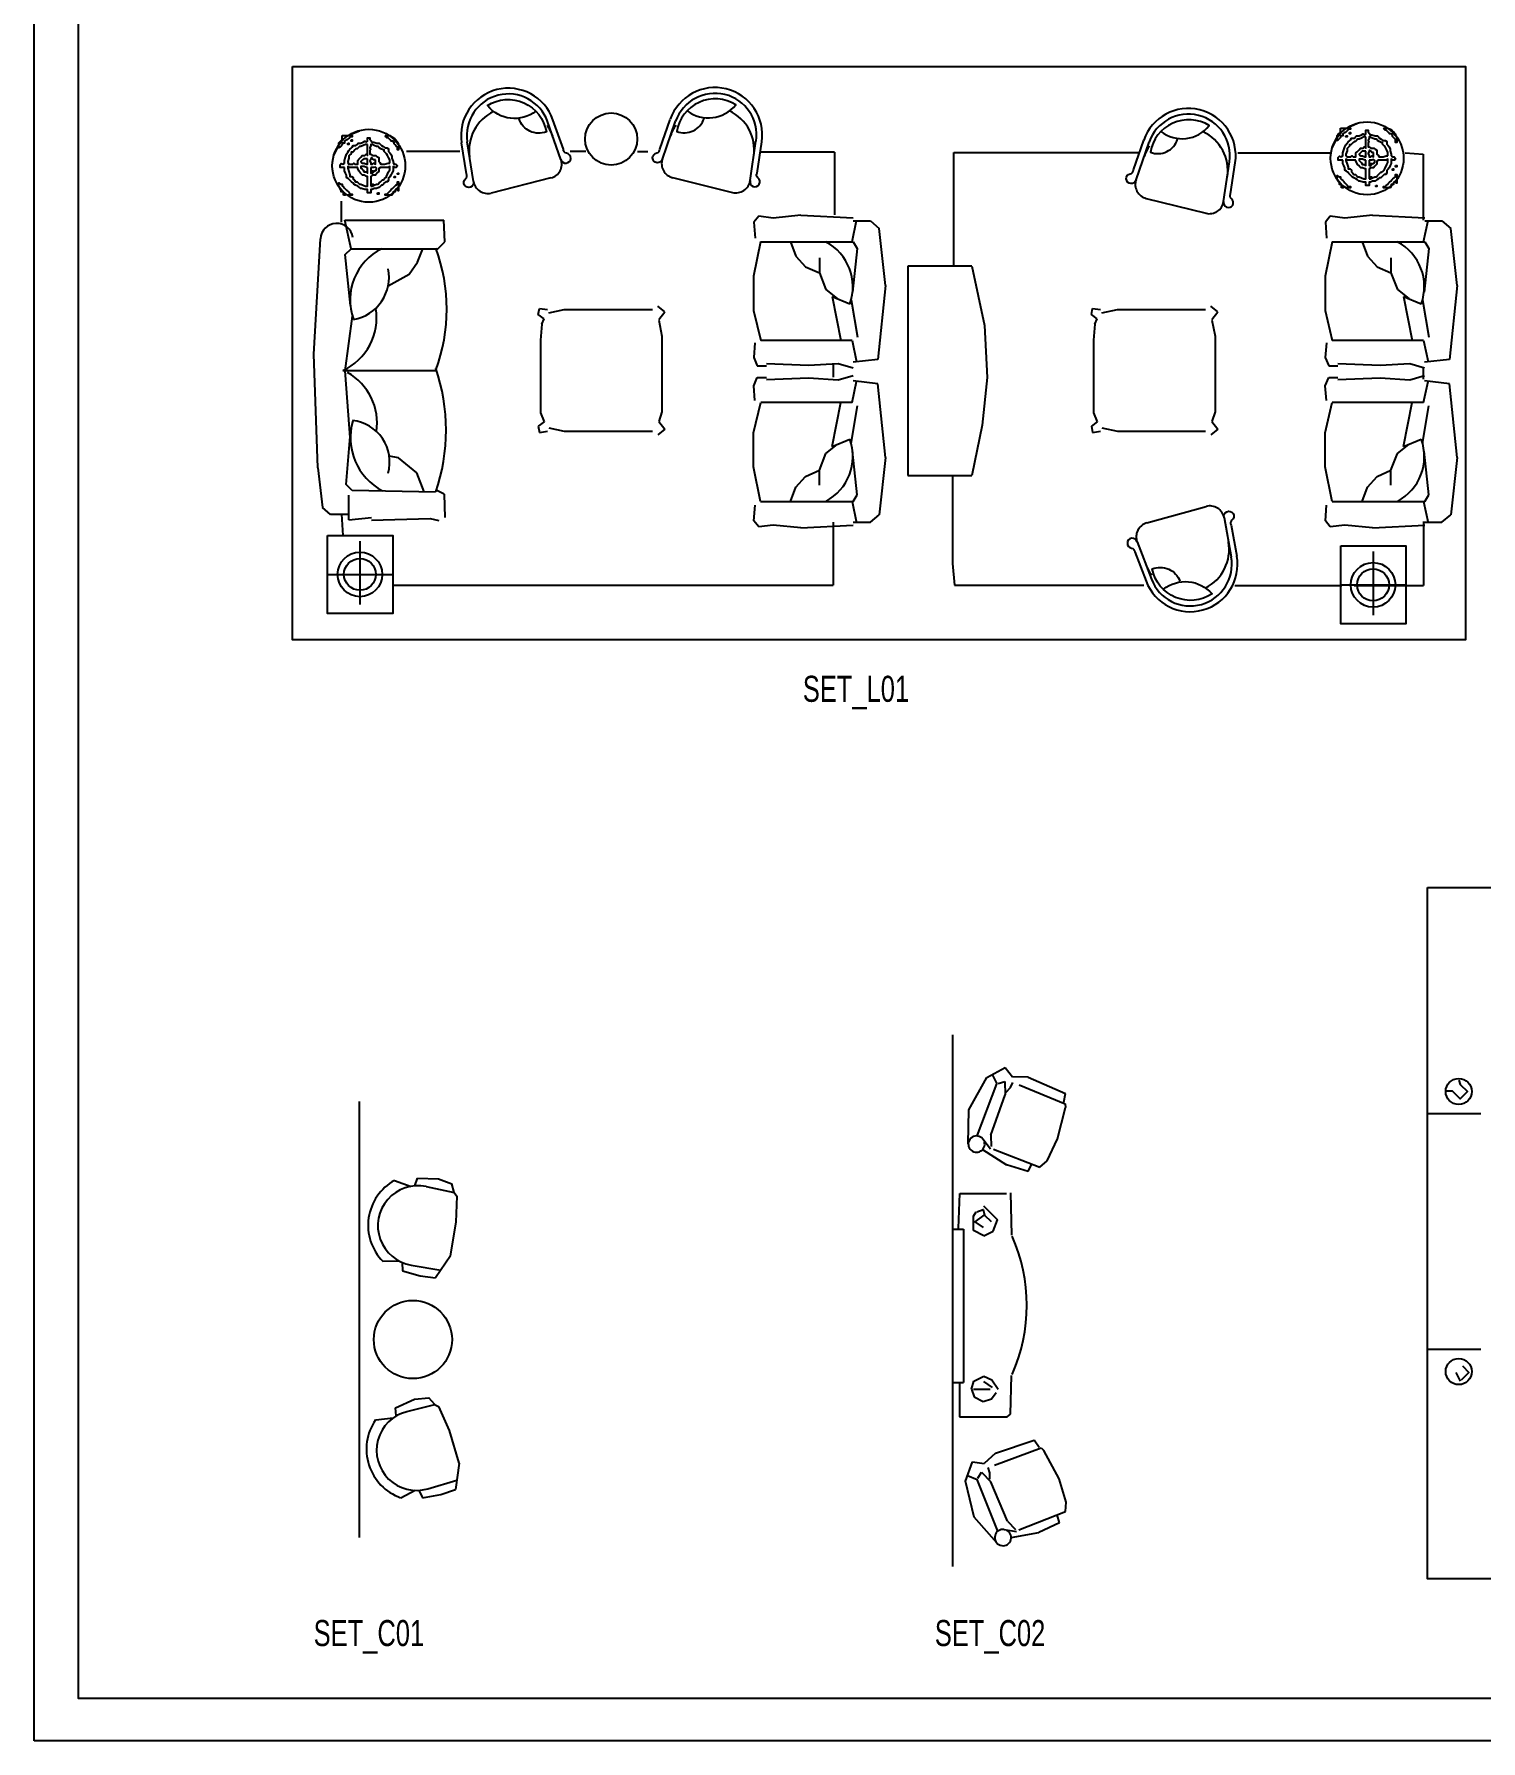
# Model space of a CAD drawing. Header units: inches. Extents: x 4.8 to 47.3, y 10 to 34.8.
# Drawn here: x 4.79 to 15.89, y 10.03 to 23.14 of the extents above; entities that cross this region are included whole.
import ezdxf
from ezdxf.enums import TextEntityAlignment as Align

# ---------------------------------------------------------------- set-up
doc = ezdxf.new("R2010")
doc.units = ezdxf.units.IN
doc.header["$MEASUREMENT"] = 0
doc.layers.add('02', color=2, linetype='Continuous')
doc.layers.add('kadrbm', color=4, linetype='Continuous')
doc.styles.get("Standard").update_dxf_attribs({"font": 'arial.ttf'})

# ---------------------------------------------------------------- blocks, each defined once
blk = doc.blocks.new('kadrbm')
at = {"layer": 'kadrbm', "color": 4}
blk.add_lwpolyline([(0, 0), (0, 24.797), (21, 24.797), (21, 0), (0, 0)], close=True, dxfattribs=at)
blk.add_lwpolyline([(20.663, 0.326), (20.663, 24.46), (0.337, 24.46), (0.337, 0.326), (20.663, 0.326)], dxfattribs=at)

msp = doc.modelspace()

# ---------------------------------------------------------------- linework, layer by layer
at = {"layer": '02'}
for p, q in [((8.833, 22.174), (8.731, 22.464)), ((8.853, 22.251), (8.772, 22.478)), ((9.592, 22.253), (9.672, 22.481)), ((9.612, 22.176), (9.713, 22.466)), ((14.946, 22.448), (14.87, 22.416)), ((7.129, 22.285), (7.089, 22.203)), ((7.287, 22.391), (7.211, 22.359)), ((8.108, 22.063), (8.071, 22.301)), ((8.162, 22.005), (8.115, 22.308)), ((10.285, 22.011), (10.33, 22.314)), ((10.338, 22.069), (10.374, 22.308)), ((13.226, 22.093), (13.305, 22.321)), ((13.246, 22.017), (13.347, 22.307)), ((14.789, 22.341), (14.748, 22.26)), ((8.057, 22.235), (7.648, 22.235)), ((9.025, 22.235), (8.905, 22.235)), ((9.42, 22.235), (9.499, 22.235)), ((10.932, 22.23), (10.367, 22.23)), ((10.932, 22.23), (10.932, 21.748)), ((11.848, 21.355), (11.848, 22.227)), ((11.848, 22.227), (13.264, 22.227)), ((13.918, 21.851), (13.964, 22.155)), ((13.971, 21.909), (14.007, 22.148)), ((14.027, 22.223), (14.732, 22.223)), ((15.311, 22.223), (15.45, 22.214)), ((15.45, 22.214), (15.45, 21.707)), ((8.757, 22.031), (8.298, 21.915)), ((9.69, 22.034), (10.15, 21.92)), ((7.148, 21.854), (7.148, 21.692)), ((13.323, 21.874), (13.783, 21.761)), ((7.224, 21.487), (7.175, 21.706)), ((7.175, 21.706), (7.934, 21.706)), ((7.943, 21.541), (7.934, 21.706)), ((10.351, 21.737), (10.314, 21.691)), ((10.314, 21.691), (10.323, 21.57)), ((10.462, 21.723), (10.351, 21.737)), ((10.675, 21.745), (10.462, 21.723)), ((10.675, 21.745), (11.076, 21.725)), ((11.067, 21.542), (11.102, 21.705)), ((11.076, 21.702), (11.209, 21.702)), ((11.209, 21.702), (11.276, 21.644)), ((11.324, 21.205), (11.276, 21.644)), ((14.736, 21.737), (14.699, 21.691)), ((14.699, 21.691), (14.708, 21.57)), ((14.847, 21.723), (14.736, 21.737)), ((15.06, 21.745), (14.847, 21.723)), ((15.06, 21.745), (15.461, 21.725)), ((15.452, 21.542), (15.487, 21.705)), ((15.461, 21.702), (15.593, 21.702)), ((15.593, 21.702), (15.661, 21.644)), ((15.709, 21.205), (15.661, 21.644)), ((6.938, 20.678), (6.988, 21.565)), ((7.178, 21.444), (7.224, 21.487)), ((7.224, 21.487), (7.89, 21.487)), ((7.734, 21.386), (7.774, 21.487)), ((7.89, 21.487), (7.943, 21.541)), ((10.365, 21.542), (10.312, 21.277)), ((10.365, 21.542), (11.076, 21.542)), ((10.596, 21.542), (10.636, 21.432)), ((11.107, 21.489), (11.071, 21.154)), ((11.076, 21.542), (11.107, 21.489)), ((14.75, 21.542), (14.697, 21.277)), ((14.75, 21.542), (15.461, 21.542)), ((14.981, 21.542), (15.021, 21.432)), ((15.492, 21.489), (15.456, 21.154)), ((15.461, 21.542), (15.492, 21.489)), ((7.218, 21.053), (7.178, 21.444)), ((7.668, 21.292), (7.734, 21.386)), ((10.636, 21.432), (10.71, 21.35)), ((10.817, 21.418), (10.817, 21.302)), ((11.496, 21.355), (11.496, 19.748)), ((11.985, 21.355), (11.496, 21.355)), ((11.985, 21.355), (12.083, 20.898)), ((15.021, 21.432), (15.095, 21.35)), ((15.202, 21.418), (15.202, 21.302)), ((7.509, 21.202), (7.668, 21.292)), ((10.312, 21.277), (10.312, 21.015)), ((10.71, 21.35), (10.817, 21.302)), ((10.817, 21.302), (10.867, 21.174)), ((14.697, 21.277), (14.697, 21.015)), ((15.095, 21.35), (15.202, 21.302)), ((15.202, 21.302), (15.252, 21.174)), ((10.867, 21.174), (10.953, 21.105)), ((10.914, 21.121), (10.98, 20.783)), ((10.914, 21.121), (11.05, 21.064)), ((11.06, 21.096), (11.108, 20.808)), ((11.324, 21.205), (11.265, 20.639)), ((15.252, 21.174), (15.338, 21.105)), ((15.299, 21.121), (15.365, 20.783)), ((15.299, 21.121), (15.435, 21.064)), ((15.445, 21.096), (15.493, 20.808)), ((15.709, 21.205), (15.65, 20.639)), ((7.179, 20.552), (7.234, 20.97)), ((8.66, 20.982), (8.67, 21.03)), ((8.704, 20.949), (8.66, 20.982)), ((8.67, 21.03), (8.731, 21.021)), ((8.74, 20.996), (8.859, 21.021)), ((8.859, 21.021), (9.536, 21.021)), ((9.63, 21.004), (9.578, 21.048)), ((9.584, 20.946), (9.63, 21.004)), ((10.312, 21.015), (10.367, 20.783)), ((12.904, 20.982), (12.913, 21.03)), ((12.947, 20.949), (12.904, 20.982)), ((12.913, 21.03), (12.974, 21.021)), ((12.983, 20.996), (13.103, 21.021)), ((13.103, 21.021), (13.779, 21.021)), ((13.873, 21.004), (13.821, 21.048)), ((13.827, 20.946), (13.873, 21.004)), ((14.697, 21.015), (14.752, 20.783)), ((8.688, 20.908), (8.676, 20.785)), ((8.688, 20.908), (8.704, 20.949)), ((9.585, 20.939), (9.608, 20.816)), ((12.083, 20.898), (12.103, 20.5)), ((12.931, 20.908), (12.92, 20.785)), ((12.931, 20.908), (12.947, 20.949)), ((13.828, 20.939), (13.852, 20.816)), ((8.676, 20.785), (8.676, 20.228)), ((9.608, 20.816), (9.608, 20.237)), ((10.322, 20.766), (10.313, 20.654)), ((11.067, 20.783), (10.367, 20.783)), ((11.067, 20.783), (11.102, 20.62)), ((12.92, 20.785), (12.92, 20.228)), ((13.852, 20.816), (13.852, 20.237)), ((14.707, 20.766), (14.698, 20.654)), ((15.452, 20.783), (14.752, 20.783)), ((15.452, 20.783), (15.487, 20.62)), ((6.967, 19.807), (6.938, 20.678)), ((10.313, 20.654), (10.34, 20.59)), ((10.34, 20.59), (10.41, 20.59)), ((10.41, 20.606), (10.734, 20.593)), ((10.734, 20.593), (10.961, 20.608)), ((10.923, 20.604), (10.923, 20.503)), ((10.961, 20.608), (11.075, 20.575)), ((11.265, 20.639), (11.075, 20.616)), ((14.698, 20.654), (14.725, 20.59)), ((14.725, 20.59), (14.795, 20.59)), ((14.795, 20.606), (15.119, 20.593)), ((15.119, 20.593), (15.346, 20.608)), ((15.346, 20.608), (15.46, 20.575)), ((15.448, 20.58), (15.448, 20.487)), ((15.65, 20.639), (15.46, 20.616)), ((7.873, 20.552), (7.16, 20.552)), ((7.219, 20.005), (7.179, 20.552)), ((10.313, 20.436), (10.34, 20.499)), ((10.34, 20.499), (10.41, 20.499)), ((10.41, 20.484), (10.734, 20.497)), ((10.734, 20.497), (10.961, 20.482)), ((10.961, 20.482), (11.075, 20.515)), ((11.067, 20.307), (11.102, 20.47)), ((11.265, 20.451), (11.075, 20.473)), ((11.324, 19.885), (11.265, 20.451)), ((12.103, 20.5), (12.066, 20.134)), ((14.698, 20.436), (14.725, 20.499)), ((14.725, 20.499), (14.795, 20.499)), ((14.795, 20.484), (15.119, 20.497)), ((15.119, 20.497), (15.346, 20.482)), ((15.346, 20.482), (15.46, 20.515)), ((15.452, 20.307), (15.487, 20.47)), ((15.65, 20.451), (15.46, 20.473)), ((15.709, 19.885), (15.65, 20.451)), ((10.312, 20.075), (10.367, 20.307)), ((10.322, 20.324), (10.313, 20.436)), ((11.067, 20.307), (10.367, 20.307)), ((10.914, 19.969), (10.98, 20.307)), ((14.697, 20.075), (14.752, 20.307)), ((14.707, 20.324), (14.698, 20.436)), ((15.452, 20.307), (14.752, 20.307)), ((15.299, 19.969), (15.365, 20.307)), ((8.676, 20.228), (8.704, 20.159)), ((9.608, 20.237), (9.584, 20.162)), ((11.06, 19.994), (11.108, 20.282)), ((12.92, 20.228), (12.947, 20.159)), ((13.852, 20.237), (13.827, 20.162)), ((15.445, 19.994), (15.493, 20.282)), ((7.186, 19.677), (7.219, 20.077)), ((8.704, 20.159), (8.66, 20.126)), ((8.66, 20.126), (8.67, 20.078)), ((8.67, 20.078), (8.731, 20.087)), ((8.74, 20.112), (8.859, 20.087)), ((8.859, 20.087), (9.536, 20.087)), ((9.63, 20.104), (9.578, 20.06)), ((9.584, 20.162), (9.63, 20.104)), ((10.312, 19.813), (10.312, 20.075)), ((12.066, 20.134), (11.985, 19.748)), ((12.947, 20.159), (12.904, 20.126)), ((12.904, 20.126), (12.913, 20.078)), ((12.913, 20.078), (12.974, 20.087)), ((12.983, 20.112), (13.103, 20.087)), ((13.103, 20.087), (13.779, 20.087)), ((13.873, 20.104), (13.821, 20.06)), ((13.827, 20.162), (13.873, 20.104)), ((14.697, 19.813), (14.697, 20.075)), ((10.817, 19.788), (10.867, 19.916)), ((10.867, 19.916), (10.953, 19.985)), ((10.914, 19.969), (11.05, 20.026)), ((11.107, 19.6), (11.071, 19.935)), ((15.202, 19.788), (15.252, 19.916)), ((15.252, 19.916), (15.338, 19.985)), ((15.299, 19.969), (15.435, 20.026)), ((15.492, 19.6), (15.456, 19.935)), ((6.967, 19.807), (7.003, 19.501)), ((7.587, 19.883), (7.516, 19.897)), ((7.727, 19.769), (7.587, 19.883)), ((10.365, 19.548), (10.312, 19.813)), ((10.71, 19.74), (10.817, 19.788)), ((10.817, 19.672), (10.817, 19.788)), ((11.324, 19.885), (11.276, 19.446)), ((14.75, 19.548), (14.697, 19.813)), ((15.095, 19.74), (15.202, 19.788)), ((15.202, 19.672), (15.202, 19.788)), ((15.709, 19.885), (15.661, 19.446)), ((7.231, 19.631), (7.186, 19.677)), ((7.783, 19.621), (7.727, 19.769)), ((10.596, 19.548), (10.636, 19.657)), ((10.636, 19.657), (10.71, 19.74)), ((11.496, 19.748), (11.985, 19.748)), ((11.838, 19.748), (11.838, 19.073)), ((14.981, 19.548), (15.021, 19.657)), ((15.021, 19.657), (15.095, 19.74)), ((7.206, 19.407), (7.206, 19.596)), ((7.872, 19.619), (7.231, 19.631)), ((7.937, 19.604), (7.877, 19.634)), ((7.937, 19.604), (7.942, 19.426)), ((10.365, 19.548), (11.076, 19.548)), ((11.067, 19.548), (11.102, 19.385)), ((11.076, 19.548), (11.107, 19.6)), ((14.75, 19.548), (15.461, 19.548)), ((15.452, 19.548), (15.487, 19.385)), ((15.461, 19.548), (15.492, 19.6)), ((7.065, 19.447), (7.003, 19.501)), ((7.206, 19.447), (7.065, 19.447)), ((7.149, 19.45), (7.161, 19.287)), ((7.206, 19.407), (7.381, 19.426)), ((7.381, 19.404), (7.83, 19.418)), ((7.83, 19.418), (7.897, 19.403)), ((10.314, 19.399), (10.323, 19.52)), ((10.351, 19.353), (10.314, 19.399)), ((11.209, 19.388), (11.276, 19.446)), ((13.328, 19.383), (13.784, 19.51)), ((13.921, 19.424), (13.976, 19.122)), ((14.699, 19.399), (14.708, 19.52)), ((14.736, 19.353), (14.699, 19.399)), ((15.451, 19.395), (15.451, 18.902)), ((15.593, 19.388), (15.661, 19.446)), ((10.462, 19.367), (10.351, 19.353)), ((10.675, 19.345), (10.462, 19.367)), ((10.675, 19.345), (11.076, 19.365)), ((10.922, 19.388), (10.922, 18.905)), ((11.076, 19.388), (11.209, 19.388)), ((13.976, 19.367), (14.019, 19.129)), ((14.847, 19.367), (14.736, 19.353)), ((15.06, 19.345), (14.847, 19.367)), ((15.06, 19.345), (15.461, 19.365)), ((15.461, 19.388), (15.593, 19.388)), ((7.291, 19.244), (7.291, 18.756)), ((13.237, 19.161), (13.323, 18.935)), ((13.254, 19.238), (13.364, 18.951)), ((15.065, 19.165), (15.065, 18.676)), ((11.838, 19.073), (11.852, 18.906)), ((7.048, 18.988), (7.543, 18.988)), ((7.547, 18.905), (10.922, 18.905)), ((11.852, 18.906), (13.305, 18.906)), ((14.826, 18.9), (14.003, 18.9)), ((14.822, 18.908), (15.317, 18.908)), ((14.92, 18.902), (15.451, 18.902)), ((11.841, 11.373), (11.841, 15.453)), ((12.101, 15.127), (12.242, 15.203)), ((12.242, 15.203), (12.298, 15.132)), ((11.964, 14.879), (12.101, 15.127)), ((12.026, 14.678), (12.178, 15.078)), ((12.143, 15.15), (12.178, 15.078)), ((12.188, 15.081), (12.239, 15.096)), ((12.239, 15.096), (12.242, 14.994)), ((12.418, 15.13), (12.298, 15.132)), ((12.349, 15.07), (12.702, 14.925)), ((12.418, 15.13), (12.704, 15.004)), ((7.289, 11.595), (7.289, 14.942)), ((12.132, 14.685), (12.242, 14.994)), ((12.692, 14.938), (12.704, 15.004)), ((11.959, 14.617), (11.964, 14.879)), ((12.643, 14.656), (12.704, 14.897)), ((12.702, 14.925), (12.704, 14.897)), ((12.132, 14.685), (12.135, 14.597)), ((12.068, 14.573), (12.252, 14.457)), ((12.071, 14.655), (12.13, 14.58)), ((12.153, 14.576), (12.509, 14.438)), ((12.563, 14.488), (12.643, 14.656)), ((12.419, 14.405), (12.252, 14.457)), ((12.419, 14.405), (12.446, 14.463)), ((12.509, 14.438), (12.563, 14.488)), ((7.556, 14.337), (7.684, 14.291)), ((7.712, 14.295), (7.733, 14.354)), ((7.733, 14.354), (7.894, 14.348)), ((7.799, 14.289), (8.015, 14.244)), ((7.894, 14.348), (7.997, 14.309)), ((8.015, 14.244), (7.997, 14.309)), ((8.013, 14.244), (8.036, 14.216)), ((8.036, 14.216), (8.028, 14.017)), ((11.885, 13.969), (11.894, 14.236)), ((11.894, 14.236), (12.252, 14.236)), ((12.282, 14.24), (12.291, 13.917)), ((11.999, 14.061), (12.019, 14.096)), ((11.999, 13.952), (11.999, 14.061)), ((12.075, 14.142), (12.184, 14.034)), ((12.15, 13.947), (12.184, 14.034)), ((8.028, 14.017), (7.983, 13.758)), ((11.841, 13.961), (11.923, 13.961)), ((11.923, 13.961), (11.923, 12.785)), ((12.079, 13.912), (11.999, 13.952)), ((12.079, 13.912), (12.15, 13.947)), ((7.985, 13.757), (7.872, 13.588)), ((7.467, 13.716), (7.59, 13.718)), ((7.616, 13.706), (7.617, 13.643)), ((7.617, 13.643), (7.754, 13.603)), ((7.685, 13.686), (7.912, 13.647)), ((7.754, 13.603), (7.872, 13.588)), ((15.7, 12.863), (15.733, 12.796)), ((11.841, 12.785), (11.923, 12.785)), ((11.891, 12.785), (11.891, 12.521)), ((11.984, 12.735), (12.001, 12.795)), ((11.984, 12.735), (12.004, 12.674)), ((11.999, 12.735), (12.126, 12.735)), ((12.001, 12.795), (12.077, 12.833)), ((12.075, 12.792), (12.143, 12.747)), ((12.077, 12.833), (12.139, 12.807)), ((12.139, 12.807), (12.188, 12.733)), ((12.283, 12.541), (12.291, 12.839)), ((7.563, 12.592), (7.71, 12.657)), ((7.57, 12.529), (7.563, 12.592)), ((7.651, 12.562), (7.865, 12.616)), ((7.71, 12.657), (7.82, 12.667)), ((7.865, 12.616), (7.82, 12.667)), ((7.863, 12.616), (7.895, 12.6)), ((7.895, 12.6), (7.976, 12.418)), ((12.004, 12.674), (12.072, 12.64)), ((12.072, 12.64), (12.136, 12.661)), ((12.136, 12.661), (12.174, 12.708)), ((7.412, 12.498), (7.546, 12.513)), ((11.891, 12.521), (12.258, 12.521)), ((12.258, 12.521), (12.283, 12.541)), ((7.976, 12.418), (8.05, 12.165)), ((12.169, 12.243), (12.465, 12.342)), ((12.502, 12.286), (12.465, 12.342)), ((12.169, 12.243), (12.08, 12.163)), ((12.159, 12.152), (12.517, 12.284)), ((12.517, 12.284), (12.538, 12.264)), ((12.656, 12.045), (12.538, 12.264)), ((8.052, 12.166), (8.025, 11.964)), ((11.938, 12.027), (11.99, 12.177)), ((11.953, 12.072), (12.027, 12.042)), ((11.99, 12.177), (12.08, 12.163)), ((12.033, 12.052), (12.06, 12.096)), ((12.06, 12.096), (12.132, 12.023)), ((7.604, 11.901), (7.714, 11.958)), ((7.742, 11.958), (7.771, 11.901)), ((7.771, 11.901), (7.912, 11.926)), ((7.813, 11.97), (8.034, 12.035)), ((7.912, 11.926), (8.025, 11.964)), ((12.004, 11.751), (11.938, 12.027)), ((12.185, 11.644), (12.027, 12.042)), ((12.259, 11.722), (12.132, 12.023)), ((12.71, 11.868), (12.656, 12.045)), ((12.348, 11.655), (12.704, 11.794)), ((12.704, 11.794), (12.71, 11.868)), ((12.178, 11.554), (12.004, 11.751)), ((12.259, 11.722), (12.321, 11.658)), ((12.66, 11.709), (12.501, 11.635)), ((12.66, 11.709), (12.641, 11.769)), ((12.235, 11.658), (12.329, 11.642)), ((12.288, 11.595), (12.501, 11.635))]:
    msp.add_line(p, q, dxfattribs=at)
for points in [[(6.773, 22.887), (15.773, 22.887), (15.773, 18.487), (6.773, 18.487)], [(7.043, 19.288), (7.543, 19.288), (7.543, 18.688), (7.043, 18.688)], [(14.817, 19.208), (15.317, 19.208), (15.317, 18.608), (14.817, 18.608)], [(15.482, 16.584), (18.919, 16.584), (18.919, 11.277), (15.482, 11.277)]]:
    msp.add_lwpolyline(points, close=True, dxfattribs=at)
for points in [[(8.642, 22.544, -0.406369), (8.269, 22.587, -0.534799), (8.722, 22.385, -0.42371), (8.512, 22.484, -0.420016)], [(9.802, 22.547, 0.406369), (10.175, 22.593, 0.534799), (9.722, 22.388, 0.42371), (9.932, 22.488, 0.420016)], [(13.436, 22.387, 0.406369), (13.808, 22.433, 0.534799), (13.356, 22.228, 0.42371), (13.565, 22.328, 0.420016)], [(8.833, 22.174, 1.846634), (8.877, 22.221, -0.3823), (8.853, 22.251, -0.3823)], [(9.612, 22.176, -1.846634), (9.569, 22.223, 0.3823), (9.592, 22.253, 0.3823)], [(8.162, 22.005, -1.846634), (8.102, 22.025, 0.3823), (8.108, 22.063, 0.3823)], [(10.285, 22.011, 1.846634), (10.345, 22.032, -0.3823), (10.338, 22.069, -0.3823)], [(13.246, 22.017, -1.846634), (13.202, 22.063, 0.3823), (13.226, 22.093, 0.3823)], [(13.918, 21.851, 1.846634), (13.978, 21.872, -0.3823), (13.971, 21.909, -0.3823)], [(13.921, 19.424, -1.846634), (13.982, 19.405, 0.3823), (13.976, 19.367, 0.3823)], [(13.254, 19.238, 1.846634), (13.212, 19.19, -0.3823), (13.237, 19.161, -0.3823)], [(13.455, 18.873, -0.406369), (13.829, 18.839, -0.534799), (13.37, 19.03, -0.42371), (13.583, 18.936, -0.420016)]]:
    msp.add_lwpolyline(points, format="xyb", dxfattribs=at)
for points in [[(14.815, 22.413), (14.891, 22.413), (14.891, 22.405), (14.878, 22.405), (14.87, 22.397), (14.861, 22.388), (14.853, 22.38), (14.845, 22.38), (14.832, 22.371), (14.832, 22.354), (14.815, 22.354), (14.815, 22.341), (14.806, 22.333), (14.798, 22.325), (14.79, 22.32), (14.79, 22.358), (14.798, 22.367), (14.806, 22.375), (14.815, 22.384), (14.815, 22.413)], [(15.145, 22.413), (15.179, 22.413), (15.196, 22.405), (15.209, 22.397), (15.217, 22.388), (15.226, 22.38), (15.234, 22.371), (15.238, 22.363), (15.247, 22.346), (15.247, 22.303), (15.238, 22.303), (15.238, 22.325), (15.23, 22.333), (15.213, 22.35), (15.213, 22.358), (15.204, 22.371), (15.192, 22.371), (15.183, 22.38), (15.175, 22.388), (15.166, 22.397), (15.158, 22.397), (15.149, 22.405), (15.145, 22.413)], [(7.156, 22.357), (7.232, 22.357), (7.232, 22.348), (7.219, 22.348), (7.211, 22.34), (7.202, 22.331), (7.194, 22.323), (7.185, 22.323), (7.172, 22.314), (7.172, 22.297), (7.156, 22.297), (7.156, 22.285), (7.147, 22.276), (7.139, 22.268), (7.13, 22.263), (7.13, 22.302), (7.139, 22.31), (7.147, 22.318), (7.156, 22.327), (7.156, 22.357)], [(7.172, 22.111), (7.139, 22.111), (7.139, 22.132), (7.147, 22.141), (7.16, 22.136), (7.172, 22.145), (7.172, 22.166), (7.181, 22.191), (7.189, 22.213), (7.198, 22.23), (7.206, 22.242), (7.215, 22.251), (7.223, 22.259), (7.232, 22.268), (7.24, 22.28), (7.261, 22.28), (7.27, 22.289), (7.278, 22.297), (7.299, 22.297), (7.316, 22.306), (7.329, 22.314), (7.338, 22.306), (7.35, 22.314), (7.35, 22.34), (7.367, 22.34), (7.367, 22.327), (7.376, 22.318), (7.384, 22.306), (7.397, 22.306), (7.422, 22.297), (7.439, 22.297), (7.448, 22.289), (7.456, 22.28), (7.469, 22.272), (7.486, 22.263), (7.498, 22.263), (7.511, 22.255), (7.511, 22.234), (7.52, 22.225), (7.528, 22.213), (7.537, 22.196), (7.537, 22.183), (7.545, 22.158), (7.545, 22.149), (7.553, 22.136), (7.566, 22.136), (7.579, 22.124), (7.57, 22.111), (7.558, 22.111), (7.545, 22.12), (7.545, 22.086), (7.537, 22.069), (7.528, 22.052), (7.52, 22.039), (7.511, 22.031), (7.511, 22.014), (7.503, 22.001), (7.49, 22.001), (7.481, 21.993), (7.473, 21.984), (7.465, 21.976), (7.456, 21.976), (7.448, 21.967), (7.435, 21.959), (7.418, 21.95), (7.401, 21.95), (7.384, 21.942), (7.376, 21.942), (7.376, 21.916), (7.35, 21.916), (7.35, 21.942), (7.329, 21.942), (7.304, 21.95), (7.295, 21.95), (7.287, 21.959), (7.274, 21.967), (7.257, 21.976), (7.244, 21.984), (7.236, 21.993), (7.227, 22.001), (7.219, 22.009), (7.211, 22.018), (7.202, 22.026), (7.189, 22.035), (7.189, 22.052), (7.181, 22.069), (7.172, 22.086), (7.172, 22.111)], [(7.198, 22.297), (7.206, 22.297), (7.206, 22.289), (7.198, 22.289), (7.198, 22.297)], [(7.35, 22.289), (7.333, 22.289), (7.316, 22.28), (7.299, 22.272), (7.287, 22.272), (7.278, 22.263), (7.27, 22.255), (7.261, 22.255), (7.253, 22.247), (7.244, 22.238), (7.236, 22.23), (7.223, 22.23), (7.223, 22.217), (7.215, 22.208), (7.206, 22.2), (7.206, 22.183), (7.198, 22.158), (7.198, 22.149), (7.206, 22.136), (7.236, 22.136), (7.244, 22.145), (7.253, 22.136), (7.274, 22.136), (7.274, 22.166), (7.283, 22.175), (7.291, 22.183), (7.299, 22.191), (7.308, 22.204), (7.329, 22.204), (7.338, 22.213), (7.35, 22.204), (7.35, 22.289)], [(7.223, 22.323), (7.232, 22.323), (7.232, 22.314), (7.223, 22.314), (7.223, 22.323)], [(7.52, 22.145), (7.52, 22.17), (7.511, 22.187), (7.503, 22.204), (7.494, 22.217), (7.477, 22.234), (7.477, 22.247), (7.469, 22.247), (7.452, 22.255), (7.439, 22.263), (7.431, 22.272), (7.418, 22.272), (7.401, 22.28), (7.384, 22.289), (7.376, 22.289), (7.376, 22.28), (7.367, 22.263), (7.376, 22.251), (7.367, 22.242), (7.367, 22.213), (7.376, 22.213), (7.393, 22.204), (7.414, 22.204), (7.422, 22.196), (7.435, 22.187), (7.435, 22.158), (7.443, 22.149), (7.452, 22.136), (7.481, 22.136), (7.507, 22.145), (7.52, 22.145)], [(7.486, 22.357), (7.52, 22.357), (7.537, 22.348), (7.549, 22.34), (7.558, 22.331), (7.566, 22.323), (7.575, 22.314), (7.579, 22.306), (7.587, 22.289), (7.587, 22.247), (7.579, 22.247), (7.579, 22.268), (7.57, 22.276), (7.562, 22.285), (7.553, 22.293), (7.553, 22.302), (7.545, 22.314), (7.532, 22.314), (7.524, 22.323), (7.515, 22.331), (7.507, 22.34), (7.498, 22.34), (7.49, 22.348), (7.486, 22.357)], [(14.832, 22.168), (14.798, 22.168), (14.798, 22.189), (14.806, 22.198), (14.819, 22.193), (14.832, 22.202), (14.832, 22.223), (14.84, 22.248), (14.849, 22.27), (14.857, 22.286), (14.866, 22.299), (14.874, 22.308), (14.883, 22.316), (14.891, 22.325), (14.9, 22.337), (14.921, 22.337), (14.929, 22.346), (14.938, 22.354), (14.959, 22.354), (14.976, 22.363), (14.988, 22.371), (14.997, 22.363), (15.01, 22.371), (15.01, 22.397), (15.027, 22.397), (15.027, 22.384), (15.035, 22.375), (15.044, 22.363), (15.056, 22.363), (15.082, 22.354), (15.099, 22.354), (15.107, 22.346), (15.115, 22.337), (15.128, 22.329), (15.145, 22.32), (15.158, 22.32), (15.171, 22.312), (15.171, 22.291), (15.179, 22.282), (15.187, 22.27), (15.196, 22.253), (15.196, 22.24), (15.204, 22.214), (15.204, 22.206), (15.213, 22.193), (15.226, 22.193), (15.238, 22.181), (15.23, 22.168), (15.217, 22.168), (15.204, 22.176), (15.204, 22.143), (15.196, 22.126), (15.187, 22.109), (15.179, 22.096), (15.171, 22.087), (15.171, 22.071), (15.162, 22.058), (15.149, 22.058), (15.141, 22.049), (15.132, 22.041), (15.124, 22.032), (15.115, 22.032), (15.107, 22.024), (15.094, 22.016), (15.077, 22.007), (15.06, 22.007), (15.044, 21.999), (15.035, 21.999), (15.035, 21.973), (15.01, 21.973), (15.01, 21.999), (14.988, 21.999), (14.963, 22.007), (14.955, 22.007), (14.946, 22.016), (14.933, 22.024), (14.917, 22.032), (14.904, 22.041), (14.895, 22.049), (14.887, 22.058), (14.878, 22.066), (14.87, 22.075), (14.861, 22.083), (14.849, 22.092), (14.849, 22.109), (14.84, 22.126), (14.832, 22.143), (14.832, 22.168)], [(14.857, 22.354), (14.866, 22.354), (14.866, 22.346), (14.857, 22.346), (14.857, 22.354)], [(15.01, 22.346), (14.993, 22.346), (14.976, 22.337), (14.959, 22.329), (14.946, 22.329), (14.938, 22.32), (14.929, 22.312), (14.921, 22.312), (14.912, 22.303), (14.904, 22.295), (14.895, 22.286), (14.883, 22.286), (14.883, 22.274), (14.874, 22.265), (14.866, 22.257), (14.866, 22.24), (14.857, 22.214), (14.857, 22.206), (14.866, 22.193), (14.895, 22.193), (14.904, 22.202), (14.912, 22.193), (14.933, 22.193), (14.933, 22.223), (14.942, 22.231), (14.95, 22.24), (14.959, 22.248), (14.967, 22.261), (14.988, 22.261), (14.997, 22.27), (15.01, 22.261), (15.01, 22.346)], [(14.883, 22.38), (14.891, 22.38), (14.891, 22.371), (14.883, 22.371), (14.883, 22.38)], [(15.179, 22.202), (15.179, 22.227), (15.171, 22.244), (15.162, 22.261), (15.154, 22.274), (15.145, 22.282), (15.137, 22.291), (15.137, 22.303), (15.128, 22.303), (15.111, 22.312), (15.099, 22.32), (15.09, 22.329), (15.077, 22.329), (15.06, 22.337), (15.044, 22.346), (15.035, 22.346), (15.035, 22.337), (15.027, 22.32), (15.035, 22.308), (15.027, 22.299), (15.027, 22.27), (15.035, 22.27), (15.052, 22.261), (15.073, 22.261), (15.082, 22.253), (15.094, 22.244), (15.094, 22.214), (15.103, 22.206), (15.111, 22.193), (15.141, 22.193), (15.166, 22.202), (15.179, 22.202)], [(7.35, 22.179), (7.321, 22.179), (7.312, 22.17), (7.299, 22.158), (7.308, 22.145), (7.325, 22.145), (7.342, 22.136), (7.35, 22.136), (7.35, 22.179)], [(7.41, 22.17), (7.397, 22.17), (7.388, 22.179), (7.38, 22.187), (7.376, 22.179), (7.367, 22.162), (7.376, 22.145), (7.376, 22.136), (7.388, 22.136), (7.397, 22.145), (7.41, 22.136), (7.41, 22.17)], [(14.933, 22.168), (14.87, 22.168), (14.857, 22.176), (14.857, 22.164), (14.866, 22.138), (14.874, 22.113), (14.874, 22.1), (14.887, 22.1), (14.9, 22.092), (14.9, 22.079), (14.908, 22.071), (14.917, 22.058), (14.929, 22.058), (14.938, 22.049), (14.946, 22.041), (14.959, 22.041), (14.976, 22.032), (14.993, 22.024), (15.01, 22.024), (15.01, 22.1), (15.001, 22.1), (14.984, 22.109), (14.972, 22.109), (14.963, 22.117), (14.955, 22.126), (14.946, 22.134), (14.942, 22.143), (14.933, 22.159), (14.933, 22.168)], [(15.01, 22.236), (14.98, 22.236), (14.972, 22.227), (14.959, 22.214), (14.967, 22.202), (14.984, 22.202), (15.001, 22.193), (15.01, 22.193), (15.01, 22.236)], [(15.01, 22.168), (15.001, 22.168), (14.984, 22.176), (14.959, 22.176), (14.959, 22.164), (14.967, 22.155), (14.976, 22.147), (14.984, 22.134), (14.997, 22.134), (15.01, 22.126), (15.01, 22.168)], [(15.069, 22.227), (15.056, 22.227), (15.048, 22.236), (15.039, 22.244), (15.035, 22.236), (15.027, 22.219), (15.035, 22.202), (15.035, 22.193), (15.048, 22.193), (15.056, 22.202), (15.069, 22.193), (15.069, 22.227)], [(15.035, 22.024), (15.044, 22.024), (15.06, 22.032), (15.077, 22.041), (15.09, 22.041), (15.099, 22.049), (15.107, 22.058), (15.115, 22.066), (15.124, 22.075), (15.132, 22.075), (15.141, 22.083), (15.149, 22.092), (15.154, 22.1), (15.171, 22.134), (15.179, 22.151), (15.179, 22.176), (15.166, 22.168), (15.107, 22.168), (15.094, 22.159), (15.094, 22.138), (15.086, 22.13), (15.077, 22.121), (15.069, 22.109), (15.048, 22.109), (15.035, 22.1), (15.035, 22.024)], [(15.035, 22.168), (15.035, 22.126), (15.048, 22.126), (15.056, 22.134), (15.065, 22.143), (15.077, 22.151), (15.077, 22.164), (15.069, 22.172), (15.056, 22.168), (15.035, 22.168)], [(15.044, 22.143), (15.052, 22.143), (15.052, 22.134), (15.044, 22.134), (15.044, 22.143)], [(7.274, 22.111), (7.211, 22.111), (7.198, 22.12), (7.198, 22.107), (7.206, 22.081), (7.215, 22.056), (7.215, 22.043), (7.227, 22.043), (7.24, 22.035), (7.24, 22.022), (7.249, 22.014), (7.257, 22.001), (7.27, 22.001), (7.278, 21.993), (7.287, 21.984), (7.299, 21.984), (7.316, 21.976), (7.333, 21.967), (7.35, 21.967), (7.35, 22.043), (7.342, 22.043), (7.325, 22.052), (7.312, 22.052), (7.304, 22.06), (7.295, 22.069), (7.287, 22.077), (7.283, 22.086), (7.274, 22.103), (7.274, 22.111)], [(7.35, 22.111), (7.342, 22.111), (7.325, 22.12), (7.299, 22.12), (7.299, 22.107), (7.308, 22.098), (7.316, 22.09), (7.325, 22.077), (7.338, 22.077), (7.35, 22.069), (7.35, 22.111)], [(7.376, 21.967), (7.384, 21.967), (7.401, 21.976), (7.418, 21.984), (7.431, 21.984), (7.439, 21.993), (7.448, 22.001), (7.456, 22.009), (7.465, 22.018), (7.473, 22.018), (7.481, 22.026), (7.49, 22.035), (7.494, 22.043), (7.511, 22.077), (7.52, 22.094), (7.52, 22.12), (7.507, 22.111), (7.448, 22.111), (7.435, 22.103), (7.435, 22.081), (7.426, 22.073), (7.418, 22.064), (7.41, 22.052), (7.388, 22.052), (7.376, 22.043), (7.376, 21.967)], [(7.376, 22.111), (7.376, 22.069), (7.388, 22.069), (7.405, 22.086), (7.418, 22.094), (7.418, 22.107), (7.41, 22.115), (7.397, 22.111), (7.376, 22.111)], [(7.384, 22.086), (7.393, 22.086), (7.393, 22.077), (7.384, 22.077), (7.384, 22.086)], [(7.553, 22.043), (7.562, 22.043), (7.562, 22.035), (7.553, 22.035), (7.553, 22.043)], [(7.579, 22.069), (7.587, 22.069), (7.587, 22.06), (7.579, 22.06), (7.579, 22.069)], [(14.823, 21.956), (14.823, 21.982), (14.806, 21.982), (14.806, 21.99), (14.798, 22.007), (14.79, 22.024), (14.79, 22.049), (14.802, 22.041), (14.815, 22.041), (14.815, 22.028), (14.823, 22.02), (14.832, 22.011), (14.84, 22.003), (14.849, 21.994), (14.857, 21.986), (14.866, 21.977), (14.874, 21.965), (14.891, 21.965), (14.891, 21.956), (14.853, 21.956), (14.845, 21.965), (14.836, 21.956), (14.823, 21.956)], [(15.044, 22.041), (15.052, 22.041), (15.052, 22.032), (15.044, 22.032), (15.044, 22.041)], [(15.221, 21.999), (15.221, 21.982), (15.204, 21.982), (15.204, 21.969), (15.196, 21.956), (15.145, 21.956), (15.145, 21.965), (15.158, 21.965), (15.166, 21.973), (15.175, 21.982), (15.183, 21.99), (15.192, 21.999), (15.2, 22.007), (15.209, 22.016), (15.217, 22.024), (15.226, 22.032), (15.238, 22.041), (15.238, 22.058), (15.247, 22.058), (15.247, 21.99), (15.234, 21.999), (15.221, 21.999)], [(15.213, 22.1), (15.221, 22.1), (15.221, 22.092), (15.213, 22.092), (15.213, 22.1)], [(15.238, 22.126), (15.247, 22.126), (15.247, 22.117), (15.238, 22.117), (15.238, 22.126)], [(7.164, 21.899), (7.164, 21.925), (7.147, 21.925), (7.147, 21.933), (7.139, 21.95), (7.13, 21.967), (7.13, 21.993), (7.143, 21.984), (7.156, 21.984), (7.156, 21.971), (7.164, 21.963), (7.172, 21.954), (7.181, 21.946), (7.189, 21.937), (7.206, 21.921), (7.215, 21.908), (7.232, 21.908), (7.232, 21.899), (7.194, 21.899), (7.185, 21.908), (7.177, 21.899), (7.164, 21.899)], [(7.384, 21.984), (7.393, 21.984), (7.393, 21.976), (7.384, 21.976), (7.384, 21.984)], [(7.426, 21.916), (7.435, 21.916), (7.435, 21.908), (7.426, 21.908), (7.426, 21.916)], [(7.562, 21.942), (7.562, 21.925), (7.545, 21.925), (7.545, 21.912), (7.537, 21.899), (7.486, 21.899), (7.486, 21.908), (7.498, 21.908), (7.507, 21.916), (7.515, 21.925), (7.524, 21.933), (7.532, 21.942), (7.541, 21.95), (7.549, 21.959), (7.558, 21.967), (7.566, 21.976), (7.579, 21.984), (7.579, 22.001), (7.587, 22.001), (7.587, 21.933), (7.575, 21.942), (7.562, 21.942)], [(15.086, 21.973), (15.094, 21.973), (15.094, 21.965), (15.086, 21.965), (15.086, 21.973)], [(12.25, 15.015), (12.283, 15.05), (12.301, 15.089)], [(15.724, 15.107), (15.733, 15.073), (15.788, 15.018), (15.733, 14.963), (15.673, 15.022), (15.623, 15.022)], [(15.482, 14.849), (15.892, 14.849)], [(12.077, 14.069), (12.009, 14.019), (12.074, 13.976)], [(12.025, 14.096), (12.074, 14.112), (12.084, 14.071), (12.135, 14.02)], [(15.892, 13.039), (15.482, 13.039)], [(15.75, 12.914), (15.8, 12.863), (15.741, 12.804)], [(12.123, 12.044), (12.124, 12.092), (12.111, 12.133)]]:
    msp.add_lwpolyline(points, dxfattribs=at)
for centre, radius in [((7.359, 22.125), 0.28), ((9.219, 22.33), 0.2), ((15.019, 22.182), 0.28), ((7.291, 18.988), 0.171), ((7.291, 18.988), 0.122), ((15.065, 18.908), 0.171), ((15.065, 18.908), 0.122), ((15.722, 15.019), 0.1), ((7.698, 13.115), 0.3), ((15.722, 12.869), 0.1)]:
    msp.add_circle(centre, radius, dxfattribs=at)
for centre, radius, start, end in [((8.43, 22.357), 0.363, 19.5207, 188.8201), ((8.43, 22.357), 0.319, 19.5207, 188.8201), ((10.015, 22.362), 0.363, 351.5006, 160.8), ((10.015, 22.362), 0.319, 351.5006, 160.8), ((8.459, 22.243), 0.33, 115.4253, 188.8201), ((9.986, 22.247), 0.33, 351.5006, 64.8954), ((13.648, 22.202), 0.363, 351.5006, 160.8), ((8.459, 22.243), 0.33, 19.5207, 35.1741), ((9.986, 22.247), 0.33, 145.1466, 160.8), ((13.648, 22.202), 0.319, 351.5006, 160.8), ((13.62, 22.087), 0.33, 145.1466, 160.8), ((13.62, 22.087), 0.33, 351.5006, 64.8954), ((8.73, 22.138), 0.11, 284.1704, 19.5207), ((9.716, 22.14), 0.11, 160.8, 256.1503), ((10.176, 22.027), 0.11, 256.1503, 351.5006), ((13.35, 21.981), 0.11, 160.8, 256.1503), ((8.271, 22.022), 0.11, 188.8201, 284.1704), ((13.809, 21.867), 0.11, 256.1503, 351.5006), ((7.113, 21.558), 0.125, 8, 177), ((7.651, 21.097), 0.435, 116, 200), ((6.591, 21.024), 1.366, 340, 20), ((10.683, 21.197), 0.39, 340, 62), ((15.068, 21.197), 0.39, 340, 62), ((7.185, 21.27), 0.33, 280, 11), ((6.97, 20.959), 0.449, 295, 9), ((6.493, 20.096), 1.459, 341, 19), ((6.971, 20.147), 0.452, 352, 60), ((7.683, 20.039), 0.465, 164, 242), ((7.201, 19.853), 0.318, 344, 84), ((10.683, 19.893), 0.39, 298, 20), ((15.068, 19.893), 0.39, 298, 20), ((13.813, 19.404), 0.11, 10.2164, 105.5667), ((13.357, 19.277), 0.11, 105.5667, 200.917), ((13.662, 19.065), 0.363, 200.917, 10.2164), ((13.63, 19.179), 0.33, 296.8215, 10.2164), ((13.63, 19.179), 0.33, 200.917, 216.5703), ((13.662, 19.065), 0.319, 200.917, 10.2164), ((12.022, 14.615), 0.0629, 38.691, 16.691), ((7.749, 13.992), 0.395, 119.2172, 224.2947), ((7.736, 13.989), 0.307, 78.2947, 260.2947), ((11.101, 13.378), 1.307, 336, 24), ((7.736, 12.273), 0.395, 145.2826, 250.3601), ((7.726, 12.264), 0.307, 104.3601, 286.3601), ((12.225, 11.595), 0.0629, 81.2015, 59.2015)]:
    msp.add_arc(centre, radius, start, end, dxfattribs=at)

# ---------------------------------------------------------------- block references
at = {"layer": 'kadrbm'}
msp.add_blockref('kadrbm', (4.792, 10.035), dxfattribs=at)

# ---------------------------------------------------------------- texts
at = {"layer": '02', "width": 0.7}
for s, p in [('SET_L01', (11.097, 18.01)), ('SET_C01', (7.36, 10.762)), ('SET_C02', (12.126, 10.762))]:
    msp.add_text(s, height=0.2, dxfattribs=at).set_placement(p, align=Align.CENTER)

doc.saveas('drawing.dxf')
